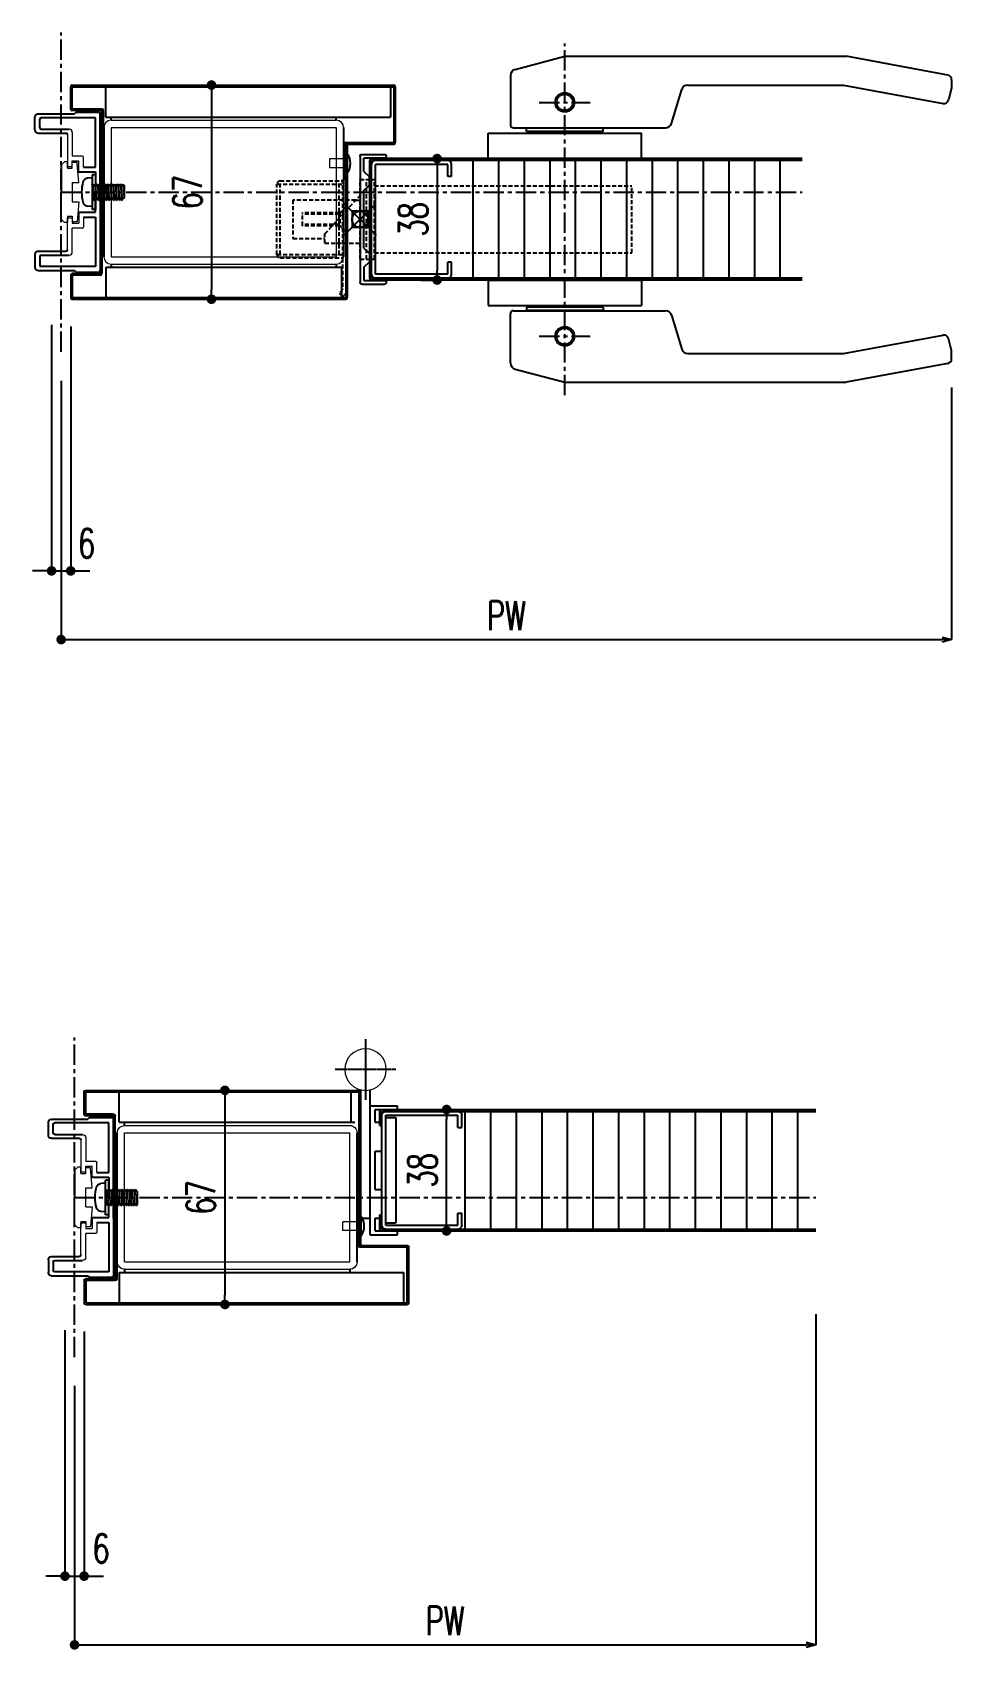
# Model space of a CAD drawing. Extents: x -275225 to 47266, y -41063 to 95295.
# Drawn here: x -219631 to -219344, y -15825 to -15319 of the extents above; entities that cross this region are included whole.
import ezdxf

# ---------------------------------------------------------------- set-up
doc = ezdxf.new("R2010")
doc.units = 0
doc.header["$LTSCALE"] = 0.2
doc.header["$PDMODE"] = 99
doc.header["$PDSIZE"] = 5
doc.linetypes.add('CENTER', pattern=[50.8, 31.75, -6.35, 6.35, -6.35])
doc.linetypes.add('HIDDEN', pattern=[9.525, 6.35, -3.175])
doc.layers.add('_ポイント', color=1, linetype='Continuous', plot=False)
for name, color, linetype in [('_基準', 1, 'CENTER'), ('_製品', 4, 'Continuous'), ('_製品寸法', 9, 'Continuous'), ('KIJUN', 1, 'CENTER')]:
    doc.layers.add(name, color=color, linetype=linetype)
doc.styles.add('OKAMURA', font='SIMPLEX.shx', dxfattribs={"width": 0.7, "bigfont": 'BIGFONT.shx'})
doc.dimstyles.new('OKAMURA-003', dxfattribs={"dimscale": 3, "dimtxt": 3, "dimasz": 1, "dimexe": 0, "dimexo": 3, "dimgap": 1, "dimtad": 1, "dimdec": 3, "dimdsep": 46, "dimtxsty": 'OKAMURA', "dimblk1": 'DOT', "dimblk2": 'DOT', "dimsah": 1, "dimcen": 0, "dimclrd": 9, "dimclre": 9, "dimclrt": 3, "dimadec": 0, "dimazin": 0, "dimtfac": 1, "dimtdec": 3, "dimtix": 1, "dimtmove": 2, "dimatfit": 3, "dimldrblk": 'NONE', "dimfxl": 0, "dimtolj": 1, "dimarcsym": 0})

# ---------------------------------------------------------------- blocks, each defined once
blk = doc.blocks.new('A$C483F56C4')
at = {"color": 0, "linetype": 'ByBlock'}
blk.add_line((6, 6.25), (0, 6.25), dxfattribs=at)
at = {"color": 0, "linetype": 'ByBlock', "lineweight": 15}
for p, q in [((1.6, 6.25), (1.6, 0.65)), ((4.4, 6.25), (4.4, 0.65)), ((1.6, 0.65), (4.4, 0.65))]:
    blk.add_line(p, q, dxfattribs=at)
at = {"color": 0, "linetype": 'ByBlock'}
blk.add_arc((3, 2.25), 5, 53.1302, 126.87, dxfattribs=at)
blk = doc.blocks.new('飾ｻｯｼｭ-A')
at = {"layer": '_製品', "color": 0, "linetype": 'ByBlock'}
for p, q in [((2.4, 20.3), (-4.6, 20.3)), ((-5.2, 19.1), (-5.2, 19.7)), ((-5.2, 19.1), (1.8, 19.1)), ((1.8, 15), (1.8, 19.1)), ((3, 19.7), (3, -19.7)), ((1.8, 15), (0.1, 13.3)), ((0.1, 10.7), (0.1, 13.3)), ((1.8, 9), (0.1, 10.7)), ((1.8, -9), (1.8, 9)), ((1.8, -9), (0.1, -10.7)), ((0.1, -10.7), (0.1, -13.3)), ((1.8, -15), (0.1, -13.3)), ((1.8, -15), (1.8, -19.1)), ((1.8, -19.1), (-5.2, -19.1)), ((-5.2, -19.1), (-5.2, -19.7)), ((2.4, -20.3), (-4.6, -20.3))]:
    blk.add_line(p, q, dxfattribs=at)
for centre, start, end in [((-4.6, 19.7), 90, 180), ((2.4, 19.7), 0, 90), ((-4.6, -19.7), 180, 270), ((2.4, -19.7), 270, 0)]:
    blk.add_arc(centre, 0.6, start, end, dxfattribs=at)
blk.add_point((3, 0), dxfattribs=at)
blk = doc.blocks.new('P16KONEJI')
at = {"layer": '_製品', "color": 0, "linetype": 'ByBlock'}
for p, q in [((3.3, 10.84), (3.3, 0)), ((4.3, 10.84), (3.3, 10.84)), ((4.3, 10.84), (4.3, 0)), ((3.3, 9.92), (1.84, 9.79)), ((3.3, 7.83), (3.35, 7.92)), ((3.35, 7.92), (3.45, 7.92)), ((3.35, 7.92), (3.75, 2.92)), ((3.45, 7.92), (3.7, 7.49)), ((3.45, 7.92), (3.85, 2.92)), ((3.9, 7.49), (4.15, 7.92)), ((4.15, 7.92), (4.25, 7.92)), ((4.15, 7.92), (4.55, 2.92)), ((4.25, 7.92), (4.5, 7.49)), ((4.25, 7.92), (4.65, 2.92)), ((4.7, 7.49), (4.95, 7.92)), ((4.95, 7.92), (5.35, 2.92)), ((4.95, 7.92), (5.05, 7.92)), ((5.05, 7.92), (5.45, 2.92)), ((5.05, 7.92), (5.3, 7.49)), ((5.5, 7.49), (5.75, 7.92)), ((5.75, 7.92), (5.85, 7.92)), ((5.75, 7.92), (6.15, 2.92)), ((5.85, 7.92), (6.1, 7.49)), ((5.85, 7.92), (6.25, 2.92)), ((6.3, 7.49), (6.55, 7.92)), ((6.55, 7.92), (6.65, 7.92)), ((6.55, 7.92), (6.95, 2.92)), ((6.65, 7.92), (6.9, 7.49)), ((6.65, 7.92), (7.05, 2.92)), ((7.1, 7.49), (7.35, 7.92)), ((7.35, 7.92), (7.45, 7.92)), ((7.35, 7.92), (7.75, 2.92)), ((7.45, 7.92), (7.7, 7.49)), ((7.45, 7.92), (7.85, 2.92)), ((7.9, 7.49), (8.15, 7.92)), ((8.15, 7.92), (8.25, 7.92)), ((8.15, 7.92), (8.55, 2.92)), ((8.25, 7.92), (8.5, 7.49)), ((8.25, 7.92), (8.65, 2.92)), ((8.7, 7.49), (8.95, 7.92)), ((8.95, 7.92), (9.05, 7.92)), ((8.95, 7.92), (9.35, 2.92)), ((9.05, 7.92), (9.3, 7.49)), ((9.05, 7.92), (9.45, 2.92)), ((9.5, 7.49), (9.75, 7.92)), ((9.75, 7.92), (9.85, 7.92)), ((9.75, 7.92), (10.15, 2.92)), ((9.85, 7.92), (10.1, 7.49)), ((9.85, 7.92), (10.25, 2.92)), ((10.3, 7.49), (10.55, 7.92)), ((10.55, 7.92), (10.65, 7.92)), ((10.55, 7.92), (10.95, 2.92)), ((10.65, 7.92), (10.9, 7.49)), ((10.65, 7.92), (11.05, 2.92)), ((11.1, 7.49), (11.35, 7.92)), ((11.35, 7.92), (11.45, 7.92)), ((11.35, 7.92), (11.75, 2.92)), ((11.45, 7.92), (11.7, 7.49)), ((11.45, 7.92), (11.85, 2.92)), ((11.9, 7.49), (12.15, 7.92)), ((12.15, 7.92), (12.25, 7.92)), ((12.15, 7.92), (12.55, 2.92)), ((12.25, 7.92), (12.5, 7.49)), ((12.25, 7.92), (12.65, 2.92)), ((12.7, 7.49), (12.95, 7.92)), ((12.95, 7.92), (13.05, 7.92)), ((12.95, 7.92), (13.3, 3.55)), ((13.05, 7.92), (13.3, 7.49)), ((13.05, 7.92), (13.3, 3.55)), ((13.3, 7.49), (13.3, 3.55)), ((3.3, 0.92), (1.84, 1.05)), ((3.5, 3.35), (3.75, 2.92)), ((3.75, 2.92), (3.85, 2.92)), ((3.85, 2.92), (4.1, 3.35)), ((4.3, 3.35), (4.55, 2.92)), ((4.55, 2.92), (4.65, 2.92)), ((4.65, 2.92), (4.9, 3.35)), ((5.1, 3.35), (5.35, 2.92)), ((5.35, 2.92), (5.45, 2.92)), ((5.45, 2.92), (5.7, 3.35)), ((5.9, 3.35), (6.15, 2.92)), ((6.15, 2.92), (6.25, 2.92)), ((6.25, 2.92), (6.5, 3.35)), ((6.7, 3.35), (6.95, 2.92)), ((6.95, 2.92), (7.05, 2.92)), ((7.05, 2.92), (7.3, 3.35)), ((7.5, 3.35), (7.75, 2.92)), ((7.75, 2.92), (7.85, 2.92)), ((7.85, 2.92), (8.1, 3.35)), ((8.3, 3.35), (8.55, 2.92)), ((8.55, 2.92), (8.65, 2.92)), ((8.65, 2.92), (8.9, 3.35)), ((9.1, 3.35), (9.35, 2.92)), ((9.35, 2.92), (9.45, 2.92)), ((9.45, 2.92), (9.7, 3.35)), ((9.9, 3.35), (10.15, 2.92)), ((10.15, 2.92), (10.25, 2.92)), ((10.25, 2.92), (10.5, 3.35)), ((10.7, 3.35), (10.95, 2.92)), ((10.95, 2.92), (11.05, 2.92)), ((11.05, 2.92), (11.3, 3.35)), ((11.5, 3.35), (11.75, 2.92)), ((11.75, 2.92), (11.85, 2.92)), ((11.85, 2.92), (12.1, 3.35)), ((12.3, 3.35), (12.55, 2.92)), ((12.55, 2.92), (12.65, 2.92)), ((12.65, 2.92), (12.9, 3.35)), ((13.3, 3.55), (12.96, 3.4)), ((4.3, 0), (3.3, 0))]:
    blk.add_line(p, q, dxfattribs=at)
for centre, radius, start, end in [((12, 5.42), 12, 164.506, 195.494), ((1.98, 8.2), 1.6, 95, 164.506), ((3.8, 7.54), 0.115, 210, 330), ((4.6, 7.54), 0.115, 210, 330), ((5.4, 7.54), 0.115, 210, 330), ((6.2, 7.54), 0.115, 210, 330), ((7, 7.54), 0.115, 210, 330), ((7.8, 7.54), 0.115, 210, 330), ((8.6, 7.54), 0.115, 210, 330), ((9.4, 7.54), 0.115, 210, 330), ((10.2, 7.54), 0.115, 210, 330), ((11, 7.54), 0.115, 210, 330), ((11.8, 7.54), 0.115, 210, 330), ((12.6, 7.54), 0.115, 210, 330), ((1.98, 2.64), 1.6, 195.494, 265), ((3.4, 3.3), 0.115, 30, 150), ((4.2, 3.3), 0.115, 30, 150), ((5, 3.3), 0.115, 30, 150), ((5.8, 3.3), 0.115, 30, 150), ((6.6, 3.3), 0.115, 30, 150), ((7.4, 3.3), 0.115, 30, 150), ((8.2, 3.3), 0.115, 30, 150), ((9, 3.3), 0.115, 30, 150), ((9.8, 3.3), 0.115, 30, 150), ((10.6, 3.3), 0.115, 30, 150), ((11.4, 3.3), 0.115, 30, 150), ((12.2, 3.3), 0.115, 30, 150), ((13, 3.3), 0.115, 112.5605, 150)]:
    blk.add_arc(centre, radius, start, end, dxfattribs=at)
blk = doc.blocks.new('P16USHEISYO')
at = {"color": 0, "linetype": 'ByBlock'}
for p, q in [((4, 44.99), (4, 48.99)), ((5, 49.99), (16.4, 49.99)), ((5.5, 45.69), (5.5, 48.29)), ((22.9, 48.79), (6, 48.79)), ((16.81, 50.4), (16.4, 49.99)), ((17.02, 50.49), (23.9, 50.49)), ((22.9, 33.3), (22.9, 48.79)), ((24.4, 25.79), (24.4, 49.99)), ((5, 43.99), (13.69, 43.99)), ((6, 45.19), (14.69, 45.19)), ((12.2, 33.99), (12.2, 25.49)), ((17.89, 31.8), (22.9, 31.8)), ((19.19, 33.3), (22.9, 33.3)), ((22.9, 31.8), (22.9, 25.79)), ((12.2, 16.99), (12.2, 25.49)), ((12.2, 16.99), (12.2, 25.49)), ((12.2, 16.99), (12.2, 25.49)), ((22.9, 25.79), (23.2, 25.49)), ((22.9, 25.19), (23.2, 25.49)), ((24.4, 25.79), (24.1, 25.49)), ((24.1, 25.49), (24.4, 25.19)), ((22.9, 19.18), (22.9, 25.19)), ((24.4, 25.19), (24.4, 0.99)), ((17.89, 19.18), (22.9, 19.18)), ((19.19, 17.68), (22.9, 17.68)), ((22.9, 17.68), (22.9, 2.19)), ((4, 5.99), (4, 1.99)), ((5, 6.99), (13.69, 6.99)), ((5.5, 5.29), (5.5, 2.69)), ((6, 5.79), (14.69, 5.79)), ((5, 0.99), (16.4, 0.99)), ((22.9, 2.19), (6, 2.19)), ((16.81, 0.58), (16.4, 0.99)), ((17.02, 0.49), (23.9, 0.49))]:
    blk.add_line(p, q, dxfattribs=at)
at = {"color": 0, "linetype": 'ByBlock', "lineweight": 15}
for p, q in [((14.19, 43.49), (14.19, 33.49)), ((15.69, 44.19), (15.69, 36.74)), ((18.89, 36.74), (15.69, 36.74)), ((19.19, 33.3), (19.19, 36.44)), ((12.2, 33.99), (13.2, 34.99)), ((14.2, 34.99), (13.2, 34.99)), ((14.19, 33.49), (15.69, 33.49)), ((14.2, 32.99), (14.2, 34.99)), ((14.2, 32.99), (15.7, 32.99)), ((14.2, 32.99), (15.7, 32.99)), ((15.69, 33.49), (15.69, 35.24)), ((15.69, 35.24), (17.69, 35.24)), ((17.18, 34.74), (15.7, 34.74)), ((15.7, 32.99), (15.7, 34.74)), ((15.7, 32.99), (15.7, 34.49)), ((17.7, 28.49), (17.18, 34.74)), ((17.7, 28.49), (17.2, 34.49)), ((17.69, 32), (17.69, 35.24)), ((15.7, 28.49), (17.7, 28.49)), ((15.7, 28.49), (15.7, 22.49)), ((15.7, 28.49), (17.7, 28.49)), ((15.7, 28.49), (15.7, 22.49)), ((17.7, 28.49), (17.7, 28.53)), ((15.7, 22.49), (17.7, 22.49)), ((15.7, 22.49), (17.7, 22.49)), ((17.7, 22.49), (17.18, 16.24)), ((17.7, 22.49), (17.7, 22.45)), ((12.2, 16.99), (13.2, 15.99)), ((14.2, 15.99), (13.2, 15.99)), ((14.19, 7.49), (14.19, 17.49)), ((14.19, 17.49), (15.69, 17.49)), ((14.2, 17.99), (14.2, 15.99)), ((14.2, 17.99), (15.7, 17.99)), ((14.2, 17.99), (15.7, 17.99)), ((15.69, 17.49), (15.69, 15.74)), ((15.69, 15.74), (17.69, 15.74)), ((15.7, 17.99), (15.7, 16.49)), ((15.7, 17.99), (15.7, 16.24)), ((17.18, 16.24), (15.7, 16.24)), ((17.69, 18.98), (17.69, 15.74)), ((19.19, 17.68), (19.19, 14.54)), ((15.69, 6.79), (15.69, 14.24)), ((18.89, 14.24), (15.69, 14.24))]:
    blk.add_line(p, q, dxfattribs=at)
at = {"color": 0, "linetype": 'ByBlock'}
for centre, radius, start, end in [((5, 48.99), 1, 90, 180), ((6, 48.29), 0.5, 90, 180), ((6, 45.69), 0.5, 180, 270), ((17.02, 50.19), 0.3, 90, 135), ((23.9, 49.99), 0.5, 0, 90), ((5, 44.99), 1, 180, 270), ((13.69, 43.49), 0.5, 0, 90), ((17.89, 32), 0.2, 180, 270), ((17.89, 18.98), 0.2, 90, 180), ((5, 5.99), 1, 90, 180), ((6, 5.29), 0.5, 90, 180), ((13.69, 7.49), 0.5, 270, 0), ((5, 1.99), 1, 180, 270), ((6, 2.69), 0.5, 180, 270), ((17.02, 0.79), 0.3, 225, 270), ((23.9, 0.99), 0.5, 270, 0)]:
    blk.add_arc(centre, radius, start, end, dxfattribs=at)
at = {"color": 0, "linetype": 'ByBlock', "lineweight": 15}
for centre, radius, start, end in [((14.69, 44.19), 1, 0, 90), ((18.89, 36.44), 0.3, 0, 90), ((18.89, 14.54), 0.3, 270, 0), ((14.69, 6.79), 1, 270, 0)]:
    blk.add_arc(centre, radius, start, end, dxfattribs=at)
blk = doc.blocks.new('P16SETSURIUGHEISYO2')
at = {"layer": '_基準'}
blk.add_line((0, 0), (231.8, 0), dxfattribs=at)
at = {"layer": '_製品', "color": 0, "linetype": 'ByBlock'}
for p, q in [((3, 26), (3, 33)), ((3.5, 33.5), (104, 33.5)), ((3.5, 26), (3.5, 33)), ((3.5, 33), (104, 33)), ((14, 23.5), (14, 33)), ((103, 33), (103, 23.5)), ((104, 33), (104, 15.5)), ((104.5, 33), (104.5, 15.5)), ((12.7, 26), (3.5, 26)), ((12.7, 25.5), (3.5, 25.5)), ((12.7, -6.5), (12.7, 25.5)), ((13.2, -6.5), (13.2, 25.5)), ((14, 23.5), (103, 23.5)), ((15.65, 22.5), (15.65, 23.5)), ((86.05, 22.5), (86.05, 23.5)), ((13.35, 20.2), (13.35, -20.2)), ((88.35, 20.2), (88.35, -20.2)), ((89, 15.5), (104, 15.5)), ((88.5, 15), (88.5, 4.5)), ((89, 15), (104, 15)), ((89, 15), (89, -33)), ((89, 15), (89.5, 15)), ((89, 15), (89.5, 15)), ((89, 15), (89, 4.5)), ((89.5, 15), (89.5, -33)), ((231.8, 10.5), (97.09, 10.5)), ((97.09, 10.5), (102, 10.5)), ((12.2, 6.5), (12.7, 6.5)), ((12.2, 6.5), (12.2, -25.5)), ((12.7, 6.5), (12.7, -25.5)), ((96.5, -26.9), (96.5, 9.9)), ((97.1, -26.9), (97.1, 9.9)), ((231.8, 9.9), (97.1, 9.9)), ((98.3, -25.7), (98.3, 8.7)), ((120.9, 8.7), (98.3, 8.7)), ((120.9, 4.9), (120.9, 8.7)), ((122.1, 4.9), (122.1, 8.7)), ((88.5, 4.5), (89, 4.5)), ((122.1, 4.9), (120.9, 4.9)), ((12.7, -6.5), (13.2, -6.5)), ((14, -23.5), (14, -33)), ((14, -23.5), (87.7, -23.5)), ((15.65, -22.5), (15.65, -23.5)), ((86.05, -22.5), (86.05, -23.5)), ((86.05, -22.5), (86.05, -23.5)), ((87.7, -23.5), (87.7, -33)), ((120.9, -25.7), (120.9, -21.9)), ((122.1, -21.9), (120.9, -21.9)), ((122.1, -25.7), (122.1, -21.9)), ((3, -26), (3, -33)), ((12.2, -25.5), (3.5, -25.5)), ((12.2, -26), (3.5, -26)), ((3.5, -26), (3.5, -33)), ((231.8, -26.9), (97.1, -26.9)), ((231.8, -27.5), (97.1, -27.5)), ((120.9, -25.7), (98.3, -25.7)), ((100.5, -27.5), (102, -27.5)), ((3.5, -33), (89, -33)), ((3.5, -33.5), (89, -33.5))]:
    blk.add_line(p, q, dxfattribs=at)
at = {"layer": '_製品', "color": 0, "linetype": 'ByBlock', "lineweight": 15}
for p, q in [((15.65, 22.5), (86.05, 22.5)), ((15.65, 20.2), (15.65, -20.2)), ((15.65, 20.2), (86.05, 20.2)), ((86.05, 20.2), (86.05, -20.2)), ((15.65, -20.2), (86.05, -20.2)), ((15.65, -22.5), (86.05, -22.5))]:
    blk.add_line(p, q, dxfattribs=at)
at = {"layer": '_製品', "color": 6, "linetype": 'ByBlock'}
for p, q in [((128.8, 9.9), (128.8, -26.9)), ((136.8, 9.9), (136.8, -26.9)), ((144.8, 9.9), (144.8, -26.9)), ((152.8, 9.9), (152.8, -26.9)), ((160.8, 9.9), (160.8, -26.9)), ((168.8, 9.9), (168.8, -26.9)), ((176.8, 9.9), (176.8, -26.9)), ((184.8, 9.9), (184.8, -26.9)), ((192.8, 9.9), (192.8, -26.9)), ((200.8, 9.9), (200.8, -26.9)), ((208.8, 9.9), (208.8, -26.9)), ((216.8, 9.9), (216.8, -26.9)), ((224.8, 9.9), (224.8, -26.9))]:
    blk.add_line(p, q, dxfattribs=at)
at = {"layer": '_製品', "color": 0, "linetype": 'ByBlock'}
for centre, radius, start, end in [((3.5, 33), 0.5, 90, 180), ((104, 33), 0.5, 0, 90), ((3.5, 26), 0.5, 180, 270), ((12.7, 25.5), 0.5, 0, 90), ((89, 15), 0.5, 90, 180), ((104, 15.5), 0.5, 270, 0), ((97.1, 9.9), 0.6, 90.003, 180), ((98.3, 8.7), 1.2, 90.002, 180), ((120.9, 8.7), 1.2, 0, 90), ((3.5, -26), 0.5, 90, 180), ((12.2, -25.5), 0.5, 270, 0), ((97.1, -26.9), 0.6, 180, 270), ((98.3, -25.7), 1.2, 180, 270), ((120.9, -25.7), 1.2, 269.999, 0), ((3.5, -33), 0.5, 180, 270), ((89, -33), 0.5, 270, 0)]:
    blk.add_arc(centre, radius, start, end, dxfattribs=at)
at = {"layer": '_製品', "color": 0, "linetype": 'ByBlock', "lineweight": 15}
for centre, start, end in [((15.65, 20.2), 90, 180), ((15.65, 20.2), 90, 180), ((86.05, 20.2), 0, 90), ((15.65, -20.2), 180, 270), ((86.05, -20.2), 270, 0)]:
    blk.add_arc(centre, 2.3, start, end, dxfattribs=at)
at = {"layer": '_製品', "color": 0, "linetype": 'ByBlock'}
blk.add_blockref('P16USHEISYO', (-12.2, -25.49), dxfattribs=at)
at = {"layer": '_製品', "color": 0, "linetype": 'ByBlock', "rotation": 270}
blk.add_blockref('A$C483F56C4', (83.25, 12), dxfattribs=at)
at = {"layer": '_製品', "color": 0, "linetype": 'ByBlock', "xscale": -1}
blk.add_blockref('飾ｻｯｼｭ-A', (96.5, -8.5), dxfattribs=at)
at = {"layer": '_製品', "color": 6, "linetype": 'ByBlock'}
blk.add_blockref('P16KONEJI', (6.4, -5.42), dxfattribs=at)
blk = doc.blocks.new('_DOT')
at = {"color": 0, "linetype": 'ByBlock'}
blk.add_line((-0.5, 0), (-1, 0), dxfattribs=at)
at = {"color": 0, "linetype": 'ByBlock', "const_width": 0.5}
blk.add_lwpolyline([(-0.25, 0, 1), (0.25, 0, 1)], format="xyb", close=True, dxfattribs=at)
blk = doc.blocks.new('*D405')
at = {"layer": '_製品寸法', "color": 9, "lineweight": -2, "transparency": 16777216}
for p, q in [((-3, -41.5), (-3, -118.5)), ((3, -42), (3, -118.5)), ((-6, -118.5), (-9, -118.5)), ((-3, -118.5), (3, -118.5)), ((6, -118.5), (9, -118.5))]:
    blk.add_line(p, q, dxfattribs=at)
at = {"layer": 'Defpoints', "color": 0, "transparency": 16777216}
for p in [(-3, -32.5), (3, -33), (3, -118.5)]:
    blk.add_point(p, dxfattribs=at)
at = {"layer": '_製品寸法', "color": 9, "lineweight": -2, "transparency": 16777216, "xscale": 3, "yscale": 3, "zscale": 3}
blk.add_blockref('_DOT', (-3, -118.5), dxfattribs=at)
at = {"layer": '_製品寸法', "color": 9, "lineweight": -2, "transparency": 16777216, "xscale": 3, "yscale": 3, "zscale": 3, "rotation": 180}
blk.add_blockref('_DOT', (3, -118.5), dxfattribs=at)
at = {"layer": '_製品寸法', "color": 3, "transparency": 16777216, "insert": (7.96, -109.88), "char_height": 9, "attachment_point": 5, "style": 'OKAMURA'}
blk.add_mtext('\\A1;6', dxfattribs=at)
blk = doc.blocks.new('_None')
blk = doc.blocks.new('_Open30')
at = {"color": 0, "linetype": 'ByBlock', "lineweight": -2}
for p, q in [((-1, 0.27), (0, 0)), ((0, 0), (-1, -0.27)), ((0, 0), (-1, 0))]:
    blk.add_line(p, q, dxfattribs=at)
blk = doc.blocks.new('*D406')
at = {"layer": '_製品寸法', "color": 9, "lineweight": -2, "transparency": 16777216}
for p, q in [((0, -59), (0, -140)), ((278.5, -61.16), (278.5, -140)), ((3, -140), (275.5, -140))]:
    blk.add_line(p, q, dxfattribs=at)
at = {"layer": 'Defpoints', "color": 0, "transparency": 16777216}
for p in [(0, -50), (278.5, -52.16), (278.5, -140)]:
    blk.add_point(p, dxfattribs=at)
at = {"layer": '_製品寸法', "color": 9, "lineweight": -2, "transparency": 16777216, "xscale": 3, "yscale": 3, "zscale": 3, "rotation": 180}
blk.add_blockref('_DOT', (0, -140), dxfattribs=at)
at = {"layer": '_製品寸法', "color": 9, "lineweight": -2, "transparency": 16777216, "xscale": 3, "yscale": 3, "zscale": 3}
blk.add_blockref('_Open30', (278.5, -140), dxfattribs=at)
at = {"layer": '_製品寸法', "color": 3, "transparency": 16777216, "insert": (139.25, -132.5), "char_height": 9, "attachment_point": 5, "style": 'OKAMURA'}
blk.add_mtext('\\A1;PW', dxfattribs=at)
blk = doc.blocks.new('*D407')
at = {"layer": '_製品寸法', "color": 9, "lineweight": -2, "transparency": 16777216}
for p, q in [((12.5, 33.5), (47.02, 33.5)), ((47.02, 30.5), (47.02, -30.5)), ((12.5, -33.5), (47.02, -33.5))]:
    blk.add_line(p, q, dxfattribs=at)
at = {"layer": 'Defpoints', "color": 0, "transparency": 16777216}
for p in [(3.5, 33.5), (3.5, -33.5), (47.02, -33.5)]:
    blk.add_point(p, dxfattribs=at)
at = {"layer": '_製品寸法', "color": 9, "lineweight": -2, "transparency": 16777216, "xscale": 3, "yscale": 3, "zscale": 3}
for p, rotation in [((47.02, 33.5), 90), ((47.02, -33.5), 270)]:
    blk.add_blockref('_DOT', p, dxfattribs=dict(at, rotation=rotation))
at = {"layer": '_製品寸法', "color": 3, "transparency": 16777216, "insert": (39.52, 0), "char_height": 9, "attachment_point": 5, "rotation": 90, "style": 'OKAMURA'}
blk.add_mtext('\\A1;67', dxfattribs=at)
blk = doc.blocks.new('*D408')
at = {"layer": '_製品寸法', "color": 9, "lineweight": -2, "transparency": 16777216}
for p, q in [((112.53, 10.5), (117.58, 10.5)), ((117.58, 7.5), (117.58, -24.5)), ((112.53, -27.5), (117.58, -27.5))]:
    blk.add_line(p, q, dxfattribs=at)
at = {"layer": 'Defpoints', "color": 0, "transparency": 16777216}
for p in [(103.53, 10.5), (103.53, -27.5), (117.58, -27.5)]:
    blk.add_point(p, dxfattribs=at)
at = {"layer": '_製品寸法', "color": 9, "lineweight": -2, "transparency": 16777216, "xscale": 3, "yscale": 3, "zscale": 3}
for p, rotation in [((117.58, 10.5), 90), ((117.58, -27.5), 270)]:
    blk.add_blockref('_DOT', p, dxfattribs=dict(at, rotation=rotation))
at = {"layer": '_製品寸法', "color": 3, "transparency": 16777216, "insert": (110.08, -8.5), "char_height": 9, "attachment_point": 5, "rotation": 90, "style": 'OKAMURA'}
blk.add_mtext('\\A1;38', dxfattribs=at)
blk = doc.blocks.new('TAYNAM')
at = {"layer": '_ポイント'}
blk.add_point((0, 0), dxfattribs=at)
at = {"layer": '_基準'}
for p, q in [((64, -55), (64, 55)), ((56, 36.6), (72, 36.6)), ((56, -36.6), (72, -36.6))]:
    blk.add_line(p, q, dxfattribs=at)
at = {"layer": '_製品'}
for p, q in [((48.49, 46.89), (64, 51)), ((64, 51), (152, 51)), ((183.77, 45.13), (152, 51)), ((47, 44.96), (47, 29.6)), ((97.43, 30.01), (100.57, 40.59)), ((102.48, 42), (151.18, 42)), ((151.18, 42), (182.3, 36.25)), ((185, 41), (184.02, 37.34)), ((185, 43.66), (185, 41)), ((40, 19), (40, 27)), ((40, 27), (88, 27)), ((48, 28.6), (95.52, 28.6)), ((52, 27.5), (52, 28.5)), ((76, 28.5), (52, 28.5)), ((76, 27.5), (52, 27.5)), ((52.5, 27.3), (52.5, 27.5)), ((52.5, 27), (52.5, 27.3)), ((75.5, 27.3), (52.5, 27.3)), ((55, 28.6), (55, 28.5)), ((73, 28.6), (73, 28.5)), ((75.5, 27.3), (75.5, 27.5)), ((75.5, 27), (75.5, 27.3)), ((76, 27.5), (76, 28.5)), ((88, 19), (88, 27)), ((40, 19), (88, 19)), ((40, -19), (40, -27)), ((40, -19), (88, -19)), ((88, -19), (88, -27)), ((40, -27), (88, -27)), ((47, -44.96), (47, -29.6)), ((48, -28.6), (95.52, -28.6)), ((52, -27.5), (52, -28.5)), ((76, -27.5), (52, -27.5)), ((76, -28.5), (52, -28.5)), ((52.5, -27), (52.5, -27.3)), ((75.5, -27.3), (52.5, -27.3)), ((52.5, -27.3), (52.5, -27.5)), ((55, -28.6), (55, -28.5)), ((73, -28.6), (73, -28.5)), ((75.5, -27), (75.5, -27.3)), ((75.5, -27.3), (75.5, -27.5)), ((76, -27.5), (76, -28.5)), ((97.43, -30.01), (100.57, -40.59)), ((151.18, -42), (182.3, -36.25)), ((185, -41), (184.02, -37.34)), ((102.48, -42), (151.18, -42)), ((183.77, -45.13), (152, -51)), ((185, -43.66), (185, -41)), ((48.49, -46.89), (64, -51)), ((64, -51), (152, -51))]:
    blk.add_line(p, q, dxfattribs=at)
for centre, radius in [((64, 36.6), 3), ((64, 36.6), 2.55), ((64, -36.6), 3), ((64, -36.6), 2.55)]:
    blk.add_circle(centre, radius, dxfattribs=at)
for centre, radius, start, end in [((49, 44.96), 2, 104.8265, 180), ((102.48, 40), 2, 90, 162.8973), ((183.5, 43.66), 1.5, 0, 79.5352), ((182.57, 37.73), 1.5, 259.5352, 345), ((48, 29.6), 1, 180, 270), ((95.52, 30.6), 2, 270, 342.8973), ((48, -29.6), 1, 90, 180), ((95.52, -30.6), 2, 17.1027, 90), ((182.57, -37.73), 1.5, 15, 100.4648), ((49, -44.96), 2, 180, 255.1735), ((102.48, -40), 2, 197.1027, 270), ((183.5, -43.66), 1.5, 280.4648, 0)]:
    blk.add_arc(centre, radius, start, end, dxfattribs=at)
blk = doc.blocks.new('ACB')
at = {"color": 0, "linetype": 'ByBlock', "lineweight": -2}
for p, q in [((-26, 11), (-5.5, 11)), ((-26, -11), (-26, 11)), ((-25, 12), (-5.5, 12)), ((-25, -11), (-25, 11)), ((-6.5, -11), (-6.5, 11)), ((-5.5, 12.5), (-5.5, -22)), ((-4, 12.5), (-5.5, 12.5)), ((-4, 12.5), (-4, -22.06258)), ((0, -12.5), (0, 12.5)), ((0, 12.5), (4.5, 12.5)), ((2, -12.5), (2, 12.5)), ((4.5, -12.5), (4.5, 12.5)), ((4.5, 10.5), (85, 10.5)), ((85, -10.5), (85, 10.5)), ((-1.375, 6), (-21, 6)), ((-21, 6), (-21, -6)), ((-11, -4.5), (0, 7.5)), ((-1.375, 6), (0, 6)), ((-6.5, 2), (-18, 2)), ((-18, -2), (-18, 2)), ((-6.5, 1.62), (-18, 1.62)), ((-6.3, 2), (-6.5, 2)), ((-6.3, 1.62), (-6.5, 1.62)), ((-4.3, 4), (-6.3, 2)), ((-6.3, 2), (-6.3, -2)), ((-4.3, -4), (-4.3, 4)), ((-4, 4), (-4.3, 4)), ((-4, -4), (-4, 4)), ((-6.5, -1.62), (-18, -1.62)), ((-6.5, -2), (-18, -2)), ((-11, -7.5), (-11, -4.5)), ((-6.3, -1.62), (-6.5, -1.62)), ((-6.3, -2), (-6.5, -2)), ((-4.3, -4), (-6.3, -2)), ((-4, -4), (-4.3, -4)), ((-21, -6), (-11, -6)), ((-11, -7.5), (0, -7.5)), ((-26, -11), (-5.5, -11)), ((-25, -12), (-5.5, -12)), ((0, -12.5), (4.5, -12.5)), ((4.5, -10.5), (85, -10.5)), ((-5.5, -22), (-6.5, -23.074671)), ((-6.5, -23.074671), (-5.845115, -23.82803)), ((-4.401876, -23.084403), (-5.103766, -23.838704))]:
    blk.add_line(p, q, dxfattribs=at)
for centre, radius, start, end in [((-25, 11), 1, 90, 180), ((-25, -11), 1, 180, 270), ((-5.467761, -23.5), 0.5, 221, 311), ((-5.5, -22.06258), 1.5, 317.061286, 0)]:
    blk.add_arc(centre, radius, start, end, dxfattribs=at)
blk = doc.blocks.new('*D414')
at = {"layer": '_製品寸法', "color": 9, "lineweight": -2, "transparency": 16777216}
for p, q in [((231.8, -36.5), (231.8, -140)), ((0, -59), (0, -140)), ((3, -140), (228.8, -140))]:
    blk.add_line(p, q, dxfattribs=at)
at = {"layer": 'Defpoints', "color": 0, "transparency": 16777216}
for p in [(231.8, -27.5), (0, -50), (231.8, -140)]:
    blk.add_point(p, dxfattribs=at)
at = {"layer": '_製品寸法', "color": 9, "lineweight": -2, "transparency": 16777216, "xscale": 3, "yscale": 3, "zscale": 3, "rotation": 180}
blk.add_blockref('_DOT', (0, -140), dxfattribs=at)
at = {"layer": '_製品寸法', "color": 9, "lineweight": -2, "transparency": 16777216, "xscale": 3, "yscale": 3, "zscale": 3}
blk.add_blockref('_Open30', (231.8, -140), dxfattribs=at)
at = {"layer": '_製品寸法', "color": 3, "transparency": 16777216, "insert": (115.9, -132.5), "char_height": 9, "attachment_point": 5, "style": 'OKAMURA'}
blk.add_mtext('\\A1;PW', dxfattribs=at)
blk = doc.blocks.new('*D415')
at = {"layer": '_製品寸法', "color": 9, "lineweight": -2, "transparency": 16777216}
for p, q in [((-3, -41.5), (-3, -118.5)), ((3, -42), (3, -118.5)), ((-6, -118.5), (-9, -118.5)), ((-3, -118.5), (3, -118.5)), ((6, -118.5), (9, -118.5))]:
    blk.add_line(p, q, dxfattribs=at)
at = {"layer": 'Defpoints', "color": 0, "transparency": 16777216}
for p in [(-3, -32.5), (3, -33), (3, -118.5)]:
    blk.add_point(p, dxfattribs=at)
at = {"layer": '_製品寸法', "color": 9, "lineweight": -2, "transparency": 16777216, "xscale": 3, "yscale": 3, "zscale": 3}
blk.add_blockref('_DOT', (-3, -118.5), dxfattribs=at)
at = {"layer": '_製品寸法', "color": 9, "lineweight": -2, "transparency": 16777216, "xscale": 3, "yscale": 3, "zscale": 3, "rotation": 180}
blk.add_blockref('_DOT', (3, -118.5), dxfattribs=at)
at = {"layer": '_製品寸法', "color": 3, "transparency": 16777216, "insert": (8.31, -109.87), "char_height": 9, "attachment_point": 5, "style": 'OKAMURA'}
blk.add_mtext('\\A1;6', dxfattribs=at)
blk = doc.blocks.new('P16SETSURIUSHEISYO3')
at = {"layer": '_基準'}
blk.add_line((0, 0), (231.8, 0), dxfattribs=at)
at = {"layer": '_製品', "color": 0, "linetype": 'ByBlock'}
for p, q in [((3, 26), (3, 33)), ((3.5, 33.5), (104, 33.5)), ((3.5, 26), (3.5, 33)), ((3.5, 33), (104, 33)), ((14, 23.5), (14, 33)), ((103, 33), (103, 23.5)), ((104, 33), (104, 15.5)), ((104.5, 33), (104.5, 15.5)), ((12.7, 26), (3.5, 26)), ((12.7, 25.5), (3.5, 25.5)), ((12.7, -6.5), (12.7, 25.5)), ((13.2, -6.5), (13.2, 25.5)), ((14, 23.5), (103, 23.5)), ((15.65, 22.5), (15.65, 23.5)), ((86.05, 22.5), (86.05, 23.5)), ((13.35, 20.2), (13.35, -20.2)), ((88.35, 20.2), (88.35, -20.2)), ((89, 15.5), (104, 15.5)), ((88.5, 15), (88.5, 4.5)), ((89, 15), (104, 15)), ((89, 15), (89, -33)), ((89, 15), (89.5, 15)), ((89, 15), (89.5, 15)), ((89.5, 15), (89.5, -33)), ((92.5, 11.7), (101, 11.7)), ((92.5, 11.7), (92.5, -28.7)), ((94, 10.5), (231.8, 10.5)), ((94, 10.5), (94, 6.5)), ((101, 11.7), (101, 10.5)), ((12.2, 6.5), (12.7, 6.5)), ((12.2, 6.5), (12.2, -25.5)), ((12.7, 6.5), (12.7, -25.5)), ((89.5, 7.5), (89.5, -33.62)), ((89.5, 6.5), (92.5, 6.5)), ((89.5, 6.5), (89.5, -33.62)), ((92.5, 6.5), (92.5, -33.62)), ((94, 6.5), (95.5, 6.5)), ((95.5, 9.9), (95.5, 5.5)), ((95.5, 5.5), (96.1, 5.5)), ((96.1, 9.9), (231.8, 9.9)), ((96.1, 9.9), (96.1, -26.9)), ((97.3, 8.7), (97.3, -25.7)), ((97.3, 8.7), (119.9, 8.7)), ((97.3, 8), (100.5, 8)), ((100.5, -25), (100.5, 8)), ((119.9, 8.7), (119.9, 4.9)), ((121.1, 8.7), (121.1, 4.9)), ((88.5, 4.5), (89, 4.5)), ((119.9, 4.9), (121.1, 4.9)), ((94, -2.5), (94, -14.5)), ((94, -2.5), (96.1, -2.5)), ((12.7, -6.5), (13.2, -6.5)), ((94, -14.5), (96.1, -14.5)), ((14, -23.5), (14, -33)), ((14, -23.5), (87.7, -23.5)), ((15.65, -22.5), (15.65, -23.5)), ((86.5, -23.5), (86.5, -33)), ((94, -23.5), (94, -27.5)), ((94, -23.5), (95.5, -23.5)), ((95.5, -22.5), (96.1, -22.5)), ((95.5, -22.5), (95.5, -26.9)), ((97.3, -25), (100.5, -25)), ((119.9, -21.9), (121.1, -21.9)), ((119.9, -21.9), (119.9, -25.7)), ((121.1, -21.9), (121.1, -25.7)), ((3, -26), (3, -33)), ((12.2, -25.5), (3.5, -25.5)), ((12.2, -26), (3.5, -26)), ((3.5, -26), (3.5, -33)), ((92.5, -28.7), (101, -28.7)), ((94, -27.5), (231.8, -27.5)), ((96.1, -26.9), (231.8, -26.9)), ((97.3, -25.7), (119.9, -25.7)), ((101, -27.5), (101, -28.7)), ((3.5, -33), (89, -33)), ((3.5, -33.5), (89, -33.5))]:
    blk.add_line(p, q, dxfattribs=at)
at = {"layer": '_製品', "color": 0, "linetype": 'ByBlock', "lineweight": 15}
for p, q in [((15.65, 22.5), (86.05, 22.5)), ((15.65, 20.2), (15.65, -20.2)), ((15.65, 20.2), (86.05, 20.2)), ((86.05, 20.2), (86.05, -20.2)), ((15.65, -20.2), (86.05, -20.2)), ((15.65, -22.5), (86.05, -22.5))]:
    blk.add_line(p, q, dxfattribs=at)
at = {"layer": '_製品', "color": 6, "linetype": 'ByBlock'}
for p, q in [((122.2, 9.9), (122.2, -26.9)), ((130.2, 9.9), (130.2, -26.9)), ((138.2, 9.9), (138.2, -26.9)), ((146.2, 9.9), (146.2, -26.9)), ((154.2, 9.9), (154.2, -26.9)), ((162.2, 9.9), (162.2, -26.9)), ((170.2, 9.9), (170.2, -26.9)), ((178.2, 9.9), (178.2, -26.9)), ((186.2, 9.9), (186.2, -26.9)), ((194.2, 9.9), (194.2, -26.9)), ((202.2, 9.9), (202.2, -26.9)), ((210.2, 9.9), (210.2, -26.9)), ((218.2, 9.9), (218.2, -26.9)), ((226.2, 9.9), (226.2, -26.9))]:
    blk.add_line(p, q, dxfattribs=at)
at = {"layer": '_製品', "color": 0, "linetype": 'ByBlock', "lineweight": 13}
blk.add_circle((91, -40), 6.5, dxfattribs=at)
at = {"layer": '_製品', "color": 0, "linetype": 'ByBlock'}
for centre, radius, start, end in [((3.5, 33), 0.5, 90, 180), ((104, 33), 0.5, 0, 90), ((3.5, 26), 0.5, 180, 270), ((12.7, 25.5), 0.5, 0, 90), ((89, 15), 0.5, 90, 180), ((104, 15.5), 0.5, 270, 0), ((96.1, 9.9), 0.6, 90, 180.023), ((97.3, 8.7), 1.2, 90, 180), ((119.9, 8.7), 1.2, 0, 90), ((3.5, -26), 0.5, 90, 180), ((12.2, -25.5), 0.5, 270, 0), ((96.1, -26.9), 0.6, 180, 270.023), ((97.3, -25.7), 1.2, 180, 270), ((119.9, -25.7), 1.2, 270, 0), ((3.5, -33), 0.5, 180, 270), ((89, -33), 0.5, 270, 0)]:
    blk.add_arc(centre, radius, start, end, dxfattribs=at)
at = {"layer": '_製品', "color": 0, "linetype": 'ByBlock', "lineweight": 15}
for centre, start, end in [((15.65, 20.2), 90, 180), ((15.65, 20.2), 90, 180), ((86.05, 20.2), 0, 90), ((15.65, -20.2), 180, 270), ((86.05, -20.2), 270, 0)]:
    blk.add_arc(centre, 2.3, start, end, dxfattribs=at)
at = {"layer": 'KIJUN', "ltscale": 0.033}
for p, q in [((91, -49.5), (91, -30.5)), ((100.5, -40), (81.5, -40))]:
    blk.add_line(p, q, dxfattribs=at)
at = {"layer": '_製品', "color": 0, "linetype": 'ByBlock'}
blk.add_blockref('P16USHEISYO', (-12.2, -25.49), dxfattribs=at)
at = {"layer": '_製品', "color": 0, "linetype": 'ByBlock', "rotation": 270}
blk.add_blockref('A$C483F56C4', (83.25, 12), dxfattribs=at)
at = {"layer": '_製品', "color": 6, "linetype": 'ByBlock'}
blk.add_blockref('P16KONEJI', (6.4, -5.42), dxfattribs=at)
blk = doc.blocks.new('*D416')
at = {"layer": '_製品寸法', "color": 9, "lineweight": -2, "transparency": 16777216}
for p, q in [((12.5, 33.5), (47.02, 33.5)), ((47.02, 30.5), (47.02, -30.5)), ((12.5, -33.5), (47.02, -33.5))]:
    blk.add_line(p, q, dxfattribs=at)
at = {"layer": 'Defpoints', "color": 0, "transparency": 16777216}
for p in [(3.5, 33.5), (3.5, -33.5), (47.02, -33.5)]:
    blk.add_point(p, dxfattribs=at)
at = {"layer": '_製品寸法', "color": 9, "lineweight": -2, "transparency": 16777216, "xscale": 3, "yscale": 3, "zscale": 3}
for p, rotation in [((47.02, 33.5), 90), ((47.02, -33.5), 270)]:
    blk.add_blockref('_DOT', p, dxfattribs=dict(at, rotation=rotation))
at = {"layer": '_製品寸法', "color": 3, "transparency": 16777216, "insert": (39.52, 0), "char_height": 9, "attachment_point": 5, "rotation": 90, "style": 'OKAMURA'}
blk.add_mtext('\\A1;67', dxfattribs=at)
blk = doc.blocks.new('*D417')
at = {"layer": '_製品寸法', "color": 9, "lineweight": -2, "transparency": 16777216}
for p, q in [((106.1, 27.5), (116.35, 27.5)), ((116.35, -7.5), (116.35, 24.5)), ((106.09, -10.5), (116.35, -10.5))]:
    blk.add_line(p, q, dxfattribs=at)
at = {"layer": 'Defpoints', "color": 0, "transparency": 16777216}
for p in [(97.1, 27.5), (116.35, 27.5), (97.09, -10.5)]:
    blk.add_point(p, dxfattribs=at)
at = {"layer": '_製品寸法', "color": 9, "lineweight": -2, "transparency": 16777216, "xscale": 3, "yscale": 3, "zscale": 3}
for p, rotation in [((116.35, 27.5), 90), ((116.35, -10.5), 270)]:
    blk.add_blockref('_DOT', p, dxfattribs=dict(at, rotation=rotation))
at = {"layer": '_製品寸法', "color": 3, "transparency": 16777216, "insert": (108.85, 8.5), "char_height": 9, "attachment_point": 5, "rotation": 90, "style": 'OKAMURA'}
blk.add_mtext('\\A1;38', dxfattribs=at)
blk = doc.blocks.new('*U404')
at = {"layer": '_製品', "color": 6, "linetype": 'HIDDEN', "lineweight": -2}
for p, q in [((87, -31.5747), (87.6549, -32.328)), ((89.0981, -31.5844), (88.3962, -32.3387))]:
    blk.add_line(p, q, dxfattribs=at)
blk.add_arc((88.0322, -32), 0.5, 221, 311, dxfattribs=at)
at = {"layer": 'KIJUN'}
blk.add_line((0, -50), (0, 50), dxfattribs=at)
at = {"layer": '_製品', "color": 6, "linetype": 'HIDDEN', "lineweight": -2}
for name in ['TAYNAM', 'ACB']:
    blk.add_blockref(name, (93.5, -8.5), dxfattribs=at)
at = {"layer": '_製品'}
blk.add_blockref('P16SETSURIUGHEISYO2', (0, 0), dxfattribs=at)
at = {"layer": '_製品寸法'}
for base, p1, p2, picture, middle in [((47.0238, -33.5), (3.5, 33.5), (3.5, -33.5), '*D407', (39.5238, 0)), ((117.5835, -27.5), (103.5256, 10.5), (103.5256, -27.5), '*D408', (110.0835, -8.5))]:
    dim = blk.add_linear_dim(base=base, p1=p1, p2=p2, angle=90, dimstyle='OKAMURA-003', dxfattribs=at)
    dim.commit()
    dim.dimension.update_dxf_attribs({"geometry": picture, "text_midpoint": middle})
dim = blk.add_linear_dim(base=(3, -118.5), p1=(-3, -32.5), p2=(3, -33), dimstyle='OKAMURA-003', override={"dimtmove": 1}, dxfattribs=at)
dim.commit()
dim.dimension.update_dxf_attribs({"geometry": '*D405', "text_midpoint": (7.9556, -117.3846), "dimtype": 160})
dim = blk.add_linear_dim(base=(278.5, -140), p1=(0, -50), p2=(278.5, -52.1564), text='PW', dimstyle='OKAMURA-003', override={"dimblk2": 'Open30'}, dxfattribs=at)
dim.commit()
dim.dimension.update_dxf_attribs({"geometry": '*D406', "text_midpoint": (139.25, -132.5)})
blk = doc.blocks.new('*U413')
at = {"layer": 'KIJUN'}
blk.add_line((0, -50.0001), (0, 49.9999), dxfattribs=at)
at = {"layer": '_製品', "xscale": -1, "rotation": 180.0000026535566}
blk.add_blockref('P16SETSURIUSHEISYO3', (0, 0), dxfattribs=at)
at = {"layer": '_製品寸法'}
for base, p1, p2, angle, picture, middle in [((47.0238, -33.5), (3.5, 33.5), (3.5, -33.5), 90, '*D416', (39.5238, 0)), ((116.3479, 27.4999), (97.0947, -10.5001), (97.1, 27.4999), 270, '*D417', (108.8479, 8.4999))]:
    dim = blk.add_linear_dim(base=base, p1=p1, p2=p2, angle=angle, dimstyle='OKAMURA-003', dxfattribs=at)
    dim.commit()
    dim.dimension.update_dxf_attribs({"geometry": picture, "text_midpoint": middle})
dim = blk.add_linear_dim(base=(231.8, -140), p1=(0, -50.0001), p2=(231.8, -27.5), angle=0, text='PW', dimstyle='OKAMURA-003', override={"dimblk2": 'Open30'}, dxfattribs=at)
dim.commit()
dim.dimension.update_dxf_attribs({"geometry": '*D414', "text_midpoint": (115.9, -132.5)})
dim = blk.add_linear_dim(base=(3, -118.5), p1=(-3, -32.5), p2=(3, -33), angle=0, dimstyle='OKAMURA-003', override={"dimtmove": 1}, dxfattribs=at)
dim.commit()
dim.dimension.update_dxf_attribs({"geometry": '*D415', "text_midpoint": (8.305, -117.3668), "dimtype": 160})

msp = doc.modelspace()

# ---------------------------------------------------------------- block references
for name, p in [('*U404', (-219622.0767, -15368.9361)), ('*U413', (-219617.88, -15683.4609))]:
    msp.add_blockref(name, p)

doc.saveas('drawing.dxf')
